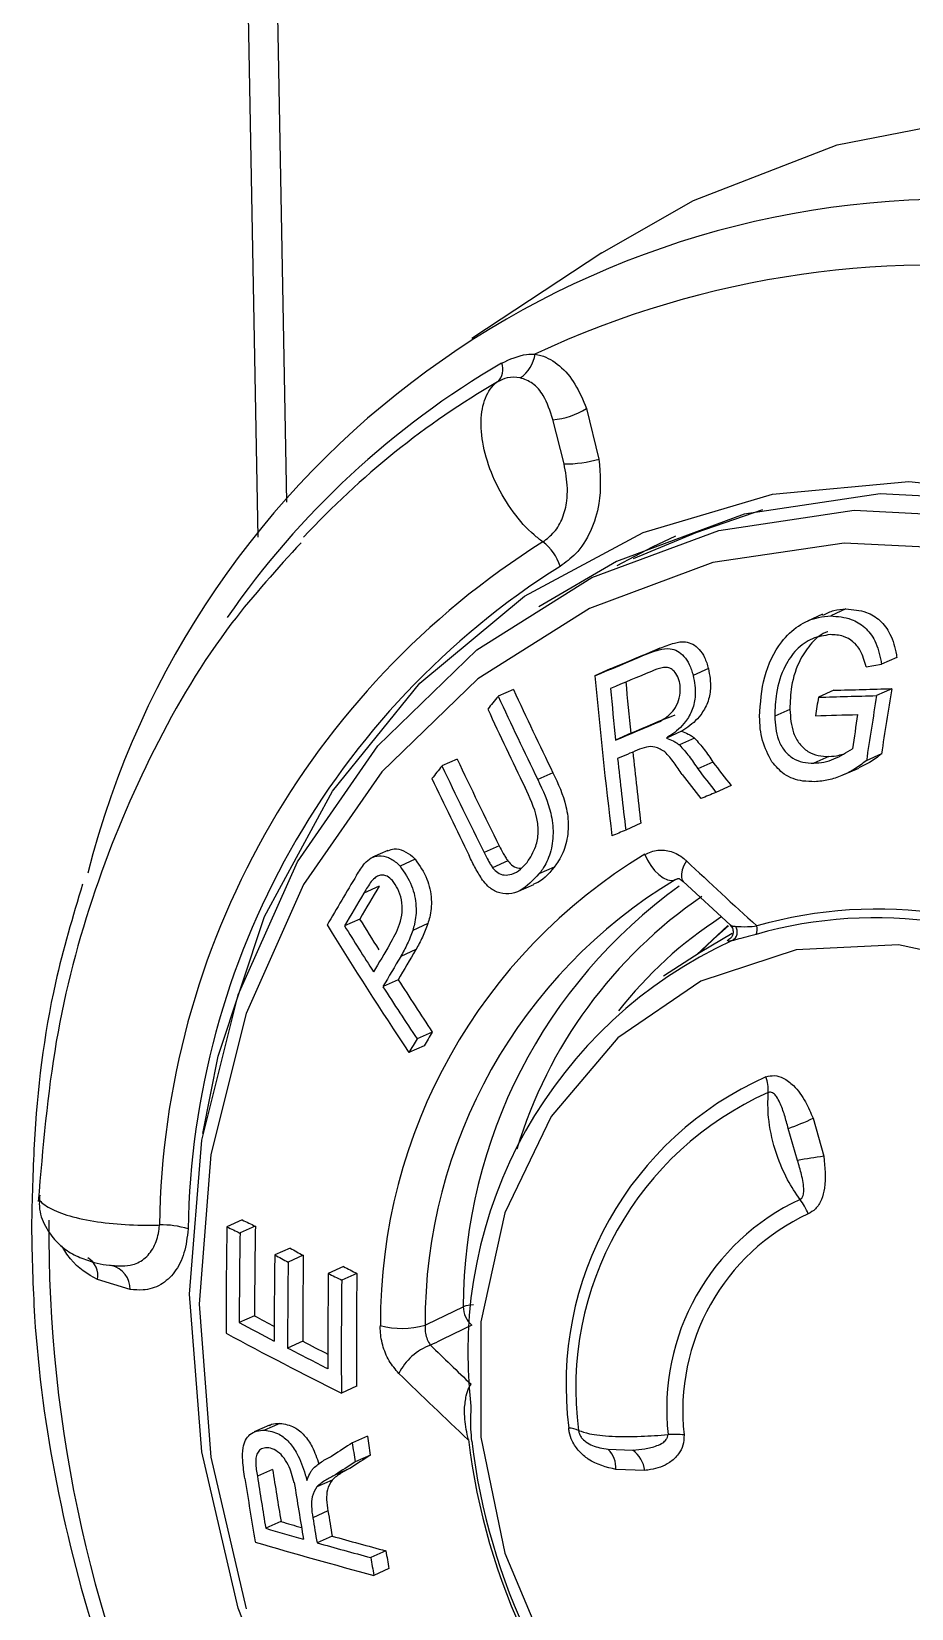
# Model space of a CAD drawing. Header units: millimetres. Extents: x 12 to 854, y 4 to 555.
# Drawn here: x 690.86 to 696.55, y 403.74 to 413.95 of the extents above; entities that cross this region are included whole.
import ezdxf

# ---------------------------------------------------------------- set-up
doc = ezdxf.new("R2010")
doc.units = ezdxf.units.MM

msp = doc.modelspace()

# ---------------------------------------------------------------- linework, layer by layer
at = {"color": 7, "linetype": 'Continuous', "lineweight": 25}
for p, q in [((692.243, 415.014), (692.322, 410.675)), ((694.548, 412.514), (693.706, 411.961)), ((694.448, 411.508), (694.529, 411.179)), ((694.303, 411.149), (694.23, 411.436)), ((695.588, 410.852), (695.156, 410.702)), ((695.156, 410.702), (694.75, 410.535)), ((695.976, 410.176), (695.877, 410.131)), ((696.127, 410.21), (696.028, 410.165)), ((694.923, 409.957), (694.824, 409.913)), ((696.257, 409.836), (696.357, 409.852)), ((696.456, 409.896), (696.357, 409.852)), ((694.602, 409.823), (694.503, 409.778)), ((695.237, 409.825), (695.138, 409.78)), ((693.976, 409.689), (693.877, 409.645)), ((696.048, 409.684), (695.949, 409.64)), ((696.423, 409.694), (696.324, 409.65)), ((695.764, 409.56), (695.666, 409.516)), ((694.735, 409.406), (694.637, 409.362)), ((695.064, 409.419), (694.966, 409.375)), ((695.148, 409.374), (695.05, 409.33)), ((693.612, 409.239), (693.513, 409.195)), ((695.266, 409.219), (695.169, 409.175)), ((696.017, 409.256), (695.919, 409.212)), ((696.356, 409.272), (696.258, 409.228)), ((694.231, 409.15), (694.133, 409.106)), ((696.113, 409.138), (696.211, 409.181)), ((695.384, 409.067), (695.286, 409.023)), ((694.8, 408.823), (694.702, 408.779)), ((693.163, 408.648), (693.064, 408.604)), ((693.884, 408.678), (693.786, 408.634)), ((693.341, 408.59), (693.242, 408.545)), ((693.939, 408.58), (693.841, 408.536)), ((694.239, 408.539), (694.141, 408.496)), ((693.107, 408.416), (693.008, 408.371)), ((694.009, 408.385), (694.107, 408.428)), ((695.034, 408.461), (695.022, 408.458)), ((695.074, 408.447), (695.378, 408.165)), ((692.981, 408.203), (692.883, 408.159)), ((693.422, 408.174), (693.324, 408.13)), ((695.363, 408.162), (695.161, 407.973)), ((695.39, 408.11), (695.183, 407.988)), ((693.345, 408.006), (693.247, 407.962)), ((695.183, 407.988), (694.947, 407.833)), ((693.23, 407.81), (693.132, 407.766)), ((693.398, 407.382), (693.3, 407.339)), ((693.45, 407.472), (693.352, 407.429)), ((695.914, 406.914), (695.983, 406.668)), ((695.814, 406.641), (695.754, 406.849)), ((692.221, 406.256), (692.122, 406.212)), ((692.305, 406.216), (692.207, 406.172)), ((692.531, 406.074), (692.433, 406.03)), ((692.616, 406.028), (692.518, 405.983)), ((692.876, 405.954), (692.778, 405.91)), ((691.497, 405.806), (691.285, 405.871)), ((692.963, 405.91), (692.865, 405.866)), ((692.3, 405.636), (692.202, 405.592)), ((692.613, 405.471), (692.515, 405.427)), ((692.961, 405.18), (692.863, 405.136)), ((692.465, 404.94), (692.366, 404.896)), ((692.397, 404.928), (692.298, 404.884)), ((693.031, 404.858), (692.934, 404.814)), ((693.05, 404.735), (692.952, 404.691)), ((694.589, 404.772), (694.747, 404.766)), ((692.417, 404.642), (692.319, 404.598)), ((692.922, 404.651), (692.824, 404.607)), ((694.826, 404.635), (694.639, 404.641)), ((692.802, 404.573), (692.704, 404.529)), ((692.776, 404.373), (692.678, 404.329)), ((692.472, 404.305), (692.373, 404.261)), ((692.803, 404.21), (692.705, 404.166)), ((693.151, 404.114), (693.053, 404.071)), ((693.17, 404), (693.073, 403.956))]:
    msp.add_line(p, q, dxfattribs=at)
at = {"color": 8, "linetype": 'Continuous', "lineweight": 25}
for p, q in [((692.433, 414.985), (692.507, 410.902)), ((695.036, 408.463), (695.022, 408.458))]:
    msp.add_line(p, q, dxfattribs=at)
at = {"color": 7, "linetype": 'Continuous', "lineweight": 25, "flags": 128}
for points in [[(694.548, 412.514), (695.14, 412.853), (696.069, 413.213), (697.055, 413.405), (698.074, 413.424), (699.106, 413.27), (700.125, 412.946), (701.111, 412.46), (702.04, 411.822), (702.892, 411.047), (703.648, 410.151), (704.291, 409.156), (704.807, 408.083), (705.184, 406.956), (705.413, 405.8), (705.49, 404.641)], [(691.967, 406.816), (692.065, 407.316), (692.365, 408.219), (692.805, 409.031), (693.371, 409.729), (694.048, 410.292), (694.816, 410.704), (695.652, 410.954), (696.534, 411.034), (697.434, 410.943), (698.329, 410.681), (699.191, 410.258), (699.996, 409.685), (700.72, 408.979), (701.344, 408.16), (701.849, 407.251), (702.22, 406.279), (702.447, 405.272), (702.524, 404.259)], [(702.486, 404.293), (702.407, 405.318), (702.171, 406.335), (701.785, 407.314), (701.263, 408.225), (700.618, 409.041), (699.871, 409.735), (699.045, 410.288), (698.165, 410.683), (697.256, 410.908), (696.348, 410.955), (695.468, 410.823), (694.642, 410.517), (694.139, 410.224)], [(691.88, 405.775), (691.959, 406.772), (692.194, 407.714), (692.578, 408.574), (693.098, 409.325), (693.739, 409.945), (694.483, 410.414), (695.305, 410.719), (696.181, 410.85), (697.085, 410.803), (697.989, 410.58), (698.865, 410.187), (699.687, 409.636), (700.43, 408.945), (701.072, 408.133), (701.592, 407.227), (701.976, 406.252), (702.211, 405.24), (702.29, 404.22), (702.211, 403.224)], [(694.646, 410.491), (694.875, 410.613), (695.027, 410.684)], [(702.046, 404.202), (701.969, 405.192), (701.741, 406.175), (701.369, 407.12), (700.864, 408.001), (700.241, 408.788), (699.52, 409.459), (698.722, 409.994), (697.871, 410.375), (696.994, 410.592), (696.116, 410.637), (695.266, 410.51), (694.468, 410.214), (693.746, 409.759), (693.124, 409.157), (692.618, 408.428), (692.246, 407.593), (692.018, 406.679), (691.942, 405.712), (692.018, 404.722), (692.246, 403.739)], [(694.602, 409.823), (694.642, 409.839), (694.682, 409.856), (694.722, 409.873), (694.762, 409.89), (694.802, 409.906), (694.842, 409.923), (694.883, 409.94), (694.923, 409.957)], [(694.503, 409.778), (694.543, 409.795), (694.583, 409.812), (694.623, 409.828), (694.663, 409.845), (694.703, 409.862), (694.743, 409.879), (694.784, 409.896), (694.824, 409.913)], [(694.868, 409.806), (694.835, 409.792), (694.801, 409.778), (694.768, 409.764), (694.735, 409.751), (694.702, 409.737), (694.669, 409.723), (694.636, 409.709), (694.603, 409.695)], [(694.735, 409.406), (694.771, 409.421), (694.806, 409.436), (694.842, 409.451), (694.878, 409.466), (694.913, 409.481), (694.949, 409.496), (694.985, 409.511), (695.021, 409.526)], [(694.637, 409.362), (694.672, 409.377), (694.708, 409.392), (694.744, 409.407), (694.779, 409.422), (694.815, 409.437), (694.851, 409.452), (694.887, 409.467), (694.923, 409.482)], [(694.777, 409.296), (694.761, 409.289), (694.745, 409.282), (694.729, 409.276), (694.713, 409.269), (694.697, 409.262), (694.681, 409.256), (694.665, 409.249), (694.649, 409.242)], [(695.286, 409.023), (695.274, 409.018), (695.262, 409.013), (695.25, 409.008), (695.237, 409.003), (695.225, 408.998), (695.213, 408.993), (695.201, 408.988), (695.189, 408.983)], [(694.702, 408.779), (694.691, 408.774), (694.68, 408.769), (694.669, 408.765), (694.658, 408.76), (694.646, 408.755), (694.635, 408.751), (694.624, 408.746), (694.613, 408.742)], [(694.825, 408.622), (694.842, 408.585), (694.864, 408.549), (694.889, 408.517), (694.916, 408.491), (694.944, 408.471), (694.972, 408.458), (694.998, 408.454), (695.022, 408.458)], [(695.178, 407.985), (695.269, 408.073), (695.366, 408.159)], [(699.522, 404.364), (699.444, 405.118), (699.215, 405.855), (698.846, 406.535), (698.358, 407.122), (697.778, 407.582), (697.135, 407.893), (696.466, 408.036), (695.805, 408.005), (695.189, 407.801), (694.651, 407.435), (694.22, 406.926), (693.919, 406.303), (693.765, 405.598), (693.765, 404.85), (693.919, 404.099), (694.22, 403.386)], [(692.578, 402.769), (692.194, 403.743), (691.959, 404.756), (691.88, 405.775)], [(693.404, 405.575), (693.418, 405.581), (693.651, 405.695)]]:
    msp.add_lwpolyline(points, dxfattribs=at)
at = {"color": 8, "linetype": 'Continuous', "lineweight": 25, "flags": 128}
msp.add_lwpolyline([(695.095, 408.58), (695.079, 408.55), (695.067, 408.521), (695.062, 408.495), (695.062, 408.473), (695.068, 408.455), (695.074, 408.447)], dxfattribs=at)
at = {"color": 7, "linetype": 'Continuous', "lineweight": 25}
for centre, radius, start, end in [((696.824, 407.084), 5.778, 86.4781, 165.8096), ((696.702, 406.343), 6.093, 47.8798, 115.1226), ((693.789, 411.762), 0.118, 315.9488, 19.4208), ((693.898, 411.888), 0.219, 303.6789, 352.7116), ((696.579, 407.018), 5.39, 120.1289, 137.287), ((694.198, 411.896), 0.462, 274.0118, 302.7825), ((694.313, 411.928), 0.779, 269.2988, 286.1416), ((697.004, 406.146), 5.319, 122.251, 179.1611), ((693.973, 410.389), 0.32, 17.6935, 52.8872), ((697.031, 406.122), 5.16, 122.251, 179.1611), ((731.569, 413.198), 37.224, 185.2717, 186.8764), ((731.306, 413.167), 36.764, 185.3497, 185.8718), ((742.786, 369.749), 63.117, 140.79575, 140.89267), ((722.517, 422.939), 31.575, 204.8994, 205.9818), ((722.303, 422.78), 31.206, 204.8026, 205.8977), ((731.575, 413.209), 37.138, 185.4284, 185.9451), ((737.831, 402.737), 42.447, 170.6408, 170.8061), ((694.246, 477.787), 68.169, 271.43166, 271.74685), ((694.363, 477.148), 67.485, 271.43036, 271.74875), ((738.114, 402.91), 42.329, 170.838, 171.4166), ((737.828, 402.968), 41.948, 170.7733, 171.3576), ((722.454, 422.88), 31.589, 204.9349, 205.9533), ((694.259, 477.253), 67.754, 271.41332, 271.64433), ((737.982, 402.949), 42.294, 171.0536, 171.3554), ((721.97, 422.618), 31.356, 205.2568, 206.3963), ((731.768, 413.232), 37.332, 186.1342, 186.8505), ((731.504, 413.191), 36.963, 186.0629, 186.7866), ((719.976, 428.238), 31.182, 217.5843, 217.9371), ((740.384, 371.686), 60.031, 141.3319, 141.43177), ((722.183, 422.778), 31.725, 205.3509, 206.4772), ((720.004, 428.344), 31.475, 217.6027, 217.9612), ((720.145, 428.446), 31.547, 217.6518, 218.0006), ((722.146, 422.659), 31.734, 205.2684, 206.2689), ((696.658, 405.59), 3.543, 121.1437, 180.2685), ((719.304, 434.26), 35.292, 226.6903, 227.6954), ((734.228, 383.926), 48.023, 149.2408, 149.6868), ((734.121, 384.054), 47.704, 149.2902, 149.5861), ((696.755, 405.59), 3.351, 121.1437, 180.2685), ((697.022, 405.684), 3.371, 125.8501, 179.8149), ((734.439, 383.765), 48.187, 149.2937, 149.5866), ((718.529, 424.073), 30.076, 211.8473, 212.2925), ((696.782, 405.95), 2.697, 122.8694, 142.042), ((696.316, 405.396), 2.816, 57.1267, 105.8757), ((696.331, 405.413), 2.855, 57.1267, 105.8757), ((719.042, 424.43), 30.899, 211.7613, 213.5816), ((718.796, 424.313), 30.536, 211.9385, 212.5989), ((695.359, 408.12), 0.0645, 300.5053, 34.7452), ((695.48, 408.137), 0.0727, 333.2736, 17.6146), ((734.561, 383.582), 48.072, 149.4166, 149.6648), ((734.336, 383.78), 47.615, 149.417, 149.6905), ((696.609, 405.4), 2.929, 114.5638, 186.8484), ((734.653, 383.493), 48.096, 149.4192, 149.6899), ((719.303, 424.567), 30.993, 212.7288, 213.4741), ((719.488, 424.757), 31.359, 212.809, 213.5457), ((734.246, 383.608), 47.326, 149.7788, 149.9046), ((733.931, 383.893), 46.847, 149.7803, 149.9073), ((696.497, 405.19), 2.181, 114.02, 187.3922), ((695.332, 407.09), 0.292, 358.0608, 18.4891), ((696.477, 405.164), 2.098, 114.02, 187.3922), ((695.194, 408.454), 1.7, 289.2505, 295.0797), ((696.46, 403.111), 3.589, 97.6363, 100.3631), ((696.462, 405.034), 1.495, 115.0099, 186.4023), ((695.577, 406.186), 0.324, 19.7467, 38.7868), ((696.477, 405.022), 1.406, 115.0099, 186.4023), ((699.694, 406.172), 8.724, 179.4582, 231.8679), ((691.705, 405.679), 0.545, 72.2097, 92.0507), ((728.636, 405.592), 36.519, 179.0276, 180.1085), ((703.811, 430.607), 27.051, 244.3989, 244.5966), ((728.829, 405.569), 36.627, 179.0575, 179.9645), ((703.766, 430.255), 26.631, 244.3102, 244.5108), ((728.559, 405.613), 36.258, 179.0479, 179.9642), ((705.905, 430.339), 27.707, 241.1379, 241.3394), ((691.34, 405.808), 0.157, 359.1455, 76.4661), ((729.117, 405.511), 36.689, 179.1893, 180.0619), ((705.968, 430.669), 28.112, 241.2185, 241.4173), ((729.228, 405.49), 36.713, 179.2294, 180.0977), ((728.959, 405.534), 36.346, 179.2216, 180.0987), ((706.106, 431.961), 29.178, 243.0373, 243.2287), ((729.594, 405.426), 36.819, 179.2465, 180.2057), ((706.161, 432.299), 29.588, 243.1073, 243.2962), ((729.624, 405.406), 36.762, 179.2821, 180.4205), ((729.357, 405.449), 36.397, 179.2749, 180.4247), ((693.804, 405.694), 0.153, 179.6152, 230.7115), ((705.323, 430.117), 27.814, 241.8512, 242.3811), ((705.176, 429.613), 27.215, 241.7651, 242.0719), ((693.256, 406.09), 0.536, 254.6439, 285.9987), ((705.652, 430.698), 28.583, 241.7363, 243.4213), ((705.806, 430.833), 28.588, 242.5171, 242.8818), ((693.565, 405.099), 0.369, 109.9463, 153.5782), ((713.728, 426.234), 29.048, 225.6958, 226.415), ((705.952, 431.343), 29.192, 242.5933, 243.167), ((713.88, 426.418), 29.56, 225.6983, 226.9029), ((728.457, 410.161), 35.821, 188.5138, 188.7138), ((697.818, 405.328), 4.163, 186.8095, 224.5166), ((694.324, 404.73), 0.18, 65.9951, 87.0063), ((695.012, 404.173), 0.695, 84.4095, 92.9531), ((756.781, 306.692), 117.066, 123.05168, 123.12505), ((755.174, 309.612), 113.612, 123.14867, 123.22599), ((728.714, 410.172), 36.18, 188.5164, 188.7145), ((697.783, 405.312), 4.106, 186.8095, 224.5166), ((694.47, 404.651), 0.169, 356.5948, 45.4038), ((694.621, 404.602), 0.208, 9.2288, 52.5522), ((727.12, 410.069), 35.124, 188.888, 189.4442), ((756.026, 308.065), 115.39, 123.13501, 123.21125), ((727.19, 410.066), 35.379, 188.9166, 189.5889), ((727.38, 410.08), 35.487, 188.8869, 189.4374), ((727.724, 410.091), 35.599, 188.9443, 189.5396), ((727.751, 410.079), 35.541, 189.3105, 189.5766), ((727.492, 410.068), 35.18, 189.3159, 189.5847), ((700.958, 433.614), 30.583, 253.6971, 254.1723), ((700.885, 432.936), 29.842, 253.6242, 253.8888), ((701.234, 434.43), 31.548, 253.5597, 255.008), ((701.505, 435.571), 32.614, 254.3467, 254.9801), ((701.508, 435.146), 32.137, 254.2842, 254.9261), ((727.808, 410.056), 35.163, 189.7281, 189.9171), ((728.065, 410.067), 35.522, 189.7186, 189.9058)]:
    msp.add_arc(centre, radius, start, end, dxfattribs=at)
at = {"color": 8, "linetype": 'Continuous', "lineweight": 25}
for centre, radius, start, end in [((696.713, 406.986), 5.577, 120.2984, 145.3636), ((696.92, 405.831), 3.053, 124.4389, 163.181), ((691.156, 405.896), 0.132, 349.3159, 59.8449), ((693.725, 405.48), 0.227, 91.828, 109.086)]:
    msp.add_arc(centre, radius, start, end, dxfattribs=at)
at = {"color": 7, "linetype": 'Continuous', "lineweight": 25}
msp.add_ellipse((682.055, 396.332), major_axis=(48.115, 24.262), ratio=0.057966, start_param=1.297082, end_param=1.302809, dxfattribs=at)
for points, knots in [([(693.899, 411.801), (693.953, 411.826), (694.024, 411.858), (694.097, 411.86), (694.115, 411.86)], [0, 0, 0, 0, 0.752077, 1, 1, 1, 1]), ([(694.115, 411.86), (694.128, 411.857), (694.184, 411.845), (694.279, 411.789), (694.381, 411.669), (694.425, 411.563), (694.448, 411.508)], [0, 0, 0, 0, 0.085878, 0.375364, 0.681912, 1, 1, 1, 1]), ([(694.166, 410.644), (694.147, 410.659), (694.08, 410.71), (693.97, 410.833), (693.859, 411.018), (693.785, 411.218), (693.758, 411.408), (693.781, 411.566), (693.831, 411.648), (693.867, 411.676), (693.873, 411.68)], [0, 0, 0, 0, 0.059794, 0.211889, 0.364018, 0.516168, 0.668316, 0.820439, 0.972525, 1, 1, 1, 1]), ([(694.019, 411.706), (693.992, 411.709), (693.943, 411.714), (693.894, 411.69), (693.873, 411.68)], [0, 0, 0, 0, 0.569264, 1, 1, 1, 1]), ([(694.23, 411.436), (694.213, 411.49), (694.184, 411.582), (694.106, 411.675), (694.047, 411.696), (694.019, 411.706)], [0, 0, 0, 0, 0.434945, 0.731111, 1, 1, 1, 1]), ([(694.529, 411.179), (694.536, 411.083), (694.548, 410.924), (694.481, 410.71), (694.391, 410.567), (694.312, 410.511), (694.278, 410.486)], [0, 0, 0, 0, 0.356484, 0.586818, 0.817791, 1, 1, 1, 1]), ([(694.166, 410.644), (694.192, 410.664), (694.244, 410.703), (694.298, 410.799), (694.329, 410.924), (694.324, 411.045), (694.308, 411.123), (694.303, 411.149)], [0, 0, 0, 0, 0.194399, 0.388608, 0.587573, 0.86165, 1, 1, 1, 1]), ([(692.602, 410.639), (692.448, 410.471), (692.082, 410.069), (691.632, 409.31), (691.249, 408.4), (690.989, 407.416), (690.931, 406.724), (690.902, 406.376)], [0, 0, 0, 0, 0.1522894, 0.3627101, 0.5739088, 0.7858828, 1, 1, 1, 1]), ([(695.568, 409.515), (695.574, 409.601), (695.585, 409.775), (695.685, 409.981), (695.815, 410.108), (695.93, 410.157), (696.002, 410.163), (696.028, 410.165)], [0, 0, 0, 0, 0.276106, 0.554017, 0.728013, 0.901823, 1, 1, 1, 1]), ([(695.978, 410.17), (696.002, 410.182), (696.049, 410.206), (696.101, 410.208), (696.127, 410.21)], [0, 0, 0, 0, 0.4912775, 1, 1, 1, 1]), ([(696.028, 410.165), (696.073, 410.162), (696.152, 410.156), (696.252, 410.096), (696.324, 410.001), (696.347, 409.911), (696.356, 409.858), (696.357, 409.852)], [0, 0, 0, 0, 0.2859582, 0.495807, 0.7073245, 0.9660186, 1, 1, 1, 1]), ([(696.127, 410.21), (696.172, 410.206), (696.25, 410.201), (696.351, 410.14), (696.422, 410.045), (696.446, 409.955), (696.455, 409.902), (696.456, 409.896)], [0, 0, 0, 0, 0.285733, 0.495529, 0.70699, 0.965744, 1, 1, 1, 1]), ([(696.025, 410.044), (695.986, 410.038), (695.907, 410.027), (695.803, 409.952), (695.72, 409.83), (695.672, 409.678), (695.668, 409.566), (695.666, 409.516)], [0, 0, 0, 0, 0.184863, 0.37012, 0.550007, 0.802617, 1, 1, 1, 1]), ([(696.009, 410.062), (696.009, 410.062), (695.97, 410.053), (695.903, 409.994), (695.819, 409.875), (695.77, 409.722), (695.766, 409.61), (695.764, 409.56)], [0, 0, 0, 0, 0.002443, 0.228929, 0.448926, 0.758003, 1, 1, 1, 1]), ([(696.257, 409.836), (696.247, 409.873), (696.231, 409.935), (696.174, 410.002), (696.106, 410.04), (696.054, 410.043), (696.025, 410.044)], [0, 0, 0, 0, 0.305643, 0.518814, 0.731981, 1, 1, 1, 1]), ([(694.824, 409.913), (694.855, 409.925), (694.909, 409.946), (694.982, 409.958), (695.039, 409.941), (695.081, 409.904), (695.117, 409.85), (695.131, 409.805), (695.138, 409.78)], [0, 0, 0, 0, 0.251246, 0.435124, 0.56378, 0.692064, 0.835248, 1, 1, 1, 1]), ([(694.923, 409.957), (694.954, 409.969), (695.008, 409.99), (695.081, 410.003), (695.137, 409.985), (695.18, 409.949), (695.216, 409.895), (695.23, 409.849), (695.237, 409.825)], [0, 0, 0, 0, 0.251038, 0.434948, 0.563569, 0.691817, 0.835011, 1, 1, 1, 1]), ([(695.048, 409.745), (695.042, 409.762), (695.032, 409.791), (695.004, 409.82), (694.972, 409.834), (694.925, 409.83), (694.891, 409.816), (694.868, 409.806)], [0, 0, 0, 0, 0.204254, 0.35385, 0.504175, 0.662821, 1, 1, 1, 1]), ([(694.923, 409.482), (694.953, 409.501), (694.999, 409.53), (695.041, 409.601), (695.057, 409.665), (695.055, 409.715), (695.049, 409.74), (695.048, 409.745)], [0, 0, 0, 0, 0.361864, 0.562226, 0.763437, 0.954117, 1, 1, 1, 1]), ([(695.138, 409.78), (695.146, 409.737), (695.16, 409.663), (695.136, 409.557), (695.083, 409.464), (695.019, 409.409), (694.975, 409.381), (694.966, 409.375)], [0, 0, 0, 0, 0.261262, 0.447603, 0.634531, 0.92493, 1, 1, 1, 1]), ([(695.237, 409.825), (695.245, 409.781), (695.258, 409.707), (695.235, 409.601), (695.181, 409.508), (695.118, 409.453), (695.073, 409.425), (695.064, 409.419)], [0, 0, 0, 0, 0.26116, 0.447575, 0.634582, 0.924722, 1, 1, 1, 1]), ([(695.764, 409.56), (695.768, 409.508), (695.773, 409.428), (695.823, 409.335), (695.879, 409.285), (695.946, 409.258), (695.993, 409.256), (696.017, 409.256)], [0, 0, 0, 0, 0.320842, 0.489513, 0.658534, 0.827155, 1, 1, 1, 1]), ([(695.648, 409.221), (695.625, 409.266), (695.589, 409.332), (695.571, 409.436), (695.569, 409.488), (695.568, 409.515)], [0, 0, 0, 0, 0.4973674, 0.7460658, 1, 1, 1, 1]), ([(695.666, 409.516), (695.67, 409.464), (695.675, 409.384), (695.725, 409.292), (695.781, 409.242), (695.848, 409.214), (695.895, 409.213), (695.919, 409.212)], [0, 0, 0, 0, 0.320507, 0.489145, 0.658133, 0.826735, 1, 1, 1, 1]), ([(694.956, 409.285), (694.935, 409.298), (694.897, 409.322), (694.833, 409.319), (694.796, 409.304), (694.777, 409.296)], [0, 0, 0, 0, 0.37802, 0.668075, 1, 1, 1, 1]), ([(694.966, 409.375), (694.98, 409.369), (695.002, 409.361), (695.03, 409.345), (695.043, 409.335), (695.05, 409.33)], [0, 0, 0, 0, 0.495303, 0.746551, 1, 1, 1, 1]), ([(695.05, 409.33), (695.071, 409.306), (695.103, 409.27), (695.141, 409.217), (695.159, 409.189), (695.169, 409.175)], [0, 0, 0, 0, 0.497663, 0.748522, 1, 1, 1, 1]), ([(695.064, 409.419), (695.078, 409.413), (695.1, 409.405), (695.128, 409.389), (695.142, 409.379), (695.148, 409.374)], [0, 0, 0, 0, 0.495303, 0.746551, 1, 1, 1, 1]), ([(695.148, 409.374), (695.169, 409.35), (695.201, 409.314), (695.239, 409.261), (695.257, 409.233), (695.266, 409.219)], [0, 0, 0, 0, 0.497664, 0.748523, 1, 1, 1, 1]), ([(695.068, 409.138), (695.051, 409.164), (695.025, 409.203), (694.987, 409.251), (694.966, 409.274), (694.956, 409.285)], [0, 0, 0, 0, 0.497803, 0.748436, 1, 1, 1, 1]), ([(695.925, 409.092), (695.899, 409.093), (695.831, 409.094), (695.729, 409.128), (695.673, 409.192), (695.648, 409.221)], [0, 0, 0, 0, 0.250855, 0.660954, 1, 1, 1, 1]), ([(695.919, 409.212), (695.941, 409.214), (695.985, 409.217), (696.071, 409.245), (696.13, 409.282), (696.169, 409.306)], [0, 0, 0, 0, 0.2504239, 0.5010772, 1, 1, 1, 1]), ([(696.258, 409.228), (696.233, 409.209), (696.183, 409.17), (696.1, 409.13), (696.014, 409.1), (695.955, 409.095), (695.925, 409.092)], [0, 0, 0, 0, 0.250205, 0.500573, 0.747167, 1, 1, 1, 1]), ([(696.017, 409.256), (696.039, 409.257), (696.069, 409.259), (696.097, 409.268), (696.105, 409.271)], [0, 0, 0, 0, 0.7457363, 1, 1, 1, 1]), ([(696.356, 409.272), (696.331, 409.252), (696.285, 409.217), (696.234, 409.193), (696.211, 409.182)], [0, 0, 0, 0, 0.544927, 1, 1, 1, 1]), ([(694.231, 409.15), (694.265, 409.08), (694.315, 408.972), (694.336, 408.802), (694.317, 408.674), (694.276, 408.588), (694.246, 408.549), (694.239, 408.539)], [0, 0, 0, 0, 0.36199, 0.557054, 0.752565, 0.938405, 1, 1, 1, 1]), ([(694.064, 408.569), (694.085, 408.602), (694.122, 408.66), (694.14, 408.764), (694.125, 408.9), (694.081, 408.991), (694.051, 409.055)], [0, 0, 0, 0, 0.243979, 0.41439, 0.585132, 1, 1, 1, 1]), ([(694.133, 409.106), (694.166, 409.036), (694.217, 408.928), (694.238, 408.758), (694.219, 408.63), (694.179, 408.544), (694.149, 408.505), (694.141, 408.496)], [0, 0, 0, 0, 0.36172, 0.556777, 0.752279, 0.938128, 1, 1, 1, 1]), ([(692.96, 408.487), (692.977, 408.513), (693.004, 408.557), (693.054, 408.603), (693.109, 408.617), (693.168, 408.605), (693.214, 408.575), (693.237, 408.551), (693.242, 408.545)], [0, 0, 0, 0, 0.239557, 0.395175, 0.552265, 0.741089, 0.934264, 1, 1, 1, 1]), ([(693.164, 408.646), (693.177, 408.651), (693.21, 408.663), (693.267, 408.648), (693.312, 408.619), (693.335, 408.596), (693.341, 408.59)], [0, 0, 0, 0, 0.21906, 0.548126, 0.884892, 1, 1, 1, 1]), ([(693.776, 408.456), (693.76, 408.481), (693.736, 408.519), (693.709, 408.573), (693.695, 408.6), (693.689, 408.614)], [0, 0, 0, 0, 0.497166, 0.748516, 1, 1, 1, 1]), ([(693.786, 408.634), (693.794, 408.617), (693.807, 408.592), (693.826, 408.559), (693.836, 408.544), (693.841, 408.536)], [0, 0, 0, 0, 0.498708, 0.748895, 1, 1, 1, 1]), ([(693.884, 408.678), (693.892, 408.661), (693.905, 408.636), (693.924, 408.603), (693.934, 408.588), (693.939, 408.58)], [0, 0, 0, 0, 0.498709, 0.748896, 1, 1, 1, 1]), ([(694.825, 408.622), (694.853, 408.634), (694.908, 408.656), (694.998, 408.645), (695.06, 408.612), (695.09, 408.585), (695.095, 408.58)], [0, 0, 0, 0, 0.307355, 0.614599, 0.924682, 1, 1, 1, 1]), ([(693.242, 408.545), (693.27, 408.505), (693.322, 408.431), (693.351, 408.293), (693.343, 408.192), (693.328, 408.143), (693.324, 408.13)], [0, 0, 0, 0, 0.348921, 0.646197, 0.900754, 1, 1, 1, 1]), ([(693.341, 408.59), (693.369, 408.549), (693.42, 408.475), (693.45, 408.337), (693.442, 408.236), (693.426, 408.187), (693.422, 408.174)], [0, 0, 0, 0, 0.348747, 0.646283, 0.900959, 1, 1, 1, 1]), ([(693.841, 408.536), (693.852, 408.524), (693.873, 408.5), (693.918, 408.485), (693.97, 408.492), (694.021, 408.521), (694.05, 408.554), (694.064, 408.569)], [0, 0, 0, 0, 0.166435, 0.334662, 0.531547, 0.788252, 1, 1, 1, 1]), ([(693.939, 408.58), (693.95, 408.568), (693.971, 408.545), (694.005, 408.531), (694.025, 408.534), (694.03, 408.535)], [0, 0, 0, 0, 0.412755, 0.829958, 1, 1, 1, 1]), ([(694.239, 408.539), (694.202, 408.494), (694.161, 408.446), (694.11, 408.431), (694.106, 408.43)], [0, 0, 0, 0, 0.936268, 1, 1, 1, 1]), ([(691.188, 408.43), (691.125, 408.219), (690.964, 407.679), (690.874, 406.925), (690.862, 406.391), (690.858, 406.213)], [0, 0, 0, 0, 0.2997, 0.767236, 1, 1, 1, 1]), ([(693.193, 408.452), (693.182, 408.463), (693.163, 408.481), (693.13, 408.49), (693.103, 408.486), (693.063, 408.461), (693.035, 408.416), (693.014, 408.381), (693.008, 408.371)], [0, 0, 0, 0, 0.176911, 0.299398, 0.422033, 0.544144, 0.872664, 1, 1, 1, 1]), ([(693.176, 408.041), (693.2, 408.082), (693.235, 408.144), (693.259, 408.247), (693.254, 408.327), (693.232, 408.4), (693.205, 408.435), (693.193, 408.452)], [0, 0, 0, 0, 0.340062, 0.51341, 0.687585, 0.851355, 1, 1, 1, 1]), ([(694.141, 408.496), (694.103, 408.454), (694.045, 408.392), (693.946, 408.361), (693.872, 408.372), (693.814, 408.409), (693.787, 408.443), (693.776, 408.456)], [0, 0, 0, 0, 0.3625174, 0.5452006, 0.7296874, 0.8886713, 1, 1, 1, 1]), ([(695.033, 408.463), (695.034, 408.463), (695.042, 408.467), (695.044, 408.468), (695.066, 408.453), (695.074, 408.447)], [0, 0, 0, 0, 0.072663, 0.655295, 1, 1, 1, 1]), ([(693.324, 408.13), (693.318, 408.115), (693.308, 408.085), (693.289, 408.042), (693.269, 408.001), (693.254, 407.975), (693.247, 407.962)], [0, 0, 0, 0, 0.249916, 0.499952, 0.749544, 1, 1, 1, 1]), ([(693.422, 408.174), (693.416, 408.159), (693.406, 408.129), (693.387, 408.086), (693.367, 408.045), (693.352, 408.019), (693.345, 408.006)], [0, 0, 0, 0, 0.24991, 0.499941, 0.749538, 1, 1, 1, 1]), ([(695.377, 408.164), (695.381, 408.16), (695.392, 408.149), (695.398, 408.127), (695.396, 408.107), (695.391, 408.093), (695.385, 408.085), (695.382, 408.081), (695.382, 408.082), (695.382, 408.082)], [0, 0, 0, 0, 0.145037, 0.357327, 0.522022, 0.660335, 0.780358, 0.89996, 1, 1, 1, 1]), ([(695.545, 408.104), (695.5, 408.092), (695.441, 408.077), (695.401, 408.066), (695.392, 408.064)], [0, 0, 0, 0, 0.774383, 1, 1, 1, 1]), ([(695.412, 408.156), (695.436, 408.155), (695.474, 408.152), (695.529, 408.157), (695.55, 408.159)], [0, 0, 0, 0, 0.624202, 1, 1, 1, 1]), ([(695.392, 408.064), (695.379, 408.062), (695.356, 408.058), (695.363, 408.069), (695.378, 408.08), (695.383, 408.083)], [0, 0, 0, 0, 0.486904, 0.843488, 1, 1, 1, 1]), ([(695.609, 407.183), (695.627, 407.187), (695.664, 407.195), (695.728, 407.175), (695.8, 407.12), (695.865, 407.027), (695.899, 406.95), (695.914, 406.914)], [0, 0, 0, 0, 0.1412767, 0.2819467, 0.4686352, 0.7535412, 1, 1, 1, 1]), ([(695.83, 406.389), (695.802, 406.43), (695.737, 406.526), (695.663, 406.711), (695.62, 406.91), (695.622, 407.027), (695.624, 407.08)], [0, 0, 0, 0, 0.209822, 0.489173, 0.768619, 1, 1, 1, 1]), ([(695.754, 406.849), (695.746, 406.877), (695.73, 406.935), (695.706, 407.004), (695.681, 407.051), (695.662, 407.073), (695.646, 407.082), (695.633, 407.083), (695.626, 407.081), (695.624, 407.08)], [0, 0, 0, 0, 0.291586, 0.586246, 0.74759, 0.850142, 0.915329, 0.965985, 1, 1, 1, 1]), ([(695.983, 406.668), (695.99, 406.598), (696.001, 406.501), (695.971, 406.387), (695.935, 406.326), (695.899, 406.305), (695.882, 406.295)], [0, 0, 0, 0, 0.4769238, 0.6613423, 0.8471004, 1, 1, 1, 1]), ([(695.83, 406.389), (695.834, 406.392), (695.843, 406.398), (695.852, 406.418), (695.857, 406.468), (695.841, 406.546), (695.823, 406.611), (695.814, 406.641)], [0, 0, 0, 0, 0.060752, 0.139356, 0.276067, 0.657463, 1, 1, 1, 1]), ([(690.911, 406.417), (690.909, 406.386), (690.904, 406.311), (690.949, 406.202), (691.022, 406.107), (691.111, 406.039), (691.223, 405.991), (691.316, 405.966), (691.384, 405.962), (691.396, 405.961)], [0, 0, 0, 0, 0.11937, 0.292553, 0.442982, 0.586699, 0.736117, 0.956096, 1, 1, 1, 1]), ([(690.858, 406.213), (690.862, 406.019), (690.874, 405.465), (691, 404.543), (691.278, 403.469), (691.688, 402.431), (692.22, 401.449), (692.863, 400.545), (693.604, 399.733), (694.433, 399.049), (695.045, 398.621), (695.386, 398.468), (695.413, 398.455)], [0, 0, 0, 0, 0.062194, 0.177956, 0.293829, 0.409768, 0.525759, 0.641789, 0.757848, 0.873913, 0.989942, 1, 1, 1, 1]), ([(691.377, 405.961), (691.423, 405.959), (691.501, 405.954), (691.598, 406.005), (691.658, 406.086), (691.681, 406.168), (691.685, 406.215), (691.686, 406.224)], [0, 0, 0, 0, 0.318628, 0.535708, 0.753949, 0.95248, 1, 1, 1, 1]), ([(691.872, 406.198), (691.865, 406.144), (691.852, 406.037), (691.787, 405.912), (691.694, 405.828), (691.593, 405.798), (691.525, 405.804), (691.497, 405.806)], [0, 0, 0, 0, 0.205574, 0.410977, 0.620907, 0.8471763, 1, 1, 1, 1]), ([(693.235, 405.263), (693.212, 405.289), (693.168, 405.341), (693.126, 405.445), (693.114, 405.525), (693.114, 405.566), (693.115, 405.573)], [0, 0, 0, 0, 0.314204, 0.628521, 0.939871, 1, 1, 1, 1]), ([(693.404, 405.575), (693.404, 405.561), (693.404, 405.533), (693.414, 405.491), (693.427, 405.463), (693.437, 405.449), (693.439, 405.446)], [0, 0, 0, 0, 0.291635, 0.582671, 0.889303, 1, 1, 1, 1]), ([(693.659, 405.033), (693.662, 405.062), (693.667, 405.115), (693.684, 405.168), (693.697, 405.186), (693.702, 405.193)], [0, 0, 0, 0, 0.4493885, 0.7934304, 1, 1, 1, 1]), ([(693.684, 404.834), (693.675, 404.879), (693.66, 404.946), (693.66, 405.011), (693.659, 405.033)], [0, 0, 0, 0, 0.66487, 1, 1, 1, 1]), ([(693.701, 405.051), (693.699, 405.001), (693.694, 404.926), (693.703, 404.851), (693.705, 404.825)], [0, 0, 0, 0, 0.651575, 1, 1, 1, 1]), ([(692.398, 404.926), (692.402, 404.929), (692.422, 404.941), (692.446, 404.94), (692.465, 404.94)], [0, 0, 0, 0, 0.2327128, 1, 1, 1, 1]), ([(692.465, 404.94), (692.496, 404.935), (692.551, 404.927), (692.624, 404.866), (692.681, 404.783), (692.704, 404.715), (692.717, 404.677)], [0, 0, 0, 0, 0.301147, 0.515077, 0.729694, 1, 1, 1, 1]), ([(692.238, 404.582), (692.233, 404.621), (692.223, 404.689), (692.222, 404.776), (692.241, 404.834), (692.271, 404.871), (692.314, 404.894), (692.348, 404.895), (692.366, 404.896)], [0, 0, 0, 0, 0.251455, 0.435443, 0.564601, 0.693378, 0.837298, 1, 1, 1, 1]), ([(692.366, 404.896), (692.398, 404.891), (692.452, 404.882), (692.526, 404.822), (692.587, 404.732), (692.62, 404.642), (692.636, 404.582), (692.64, 404.57)], [0, 0, 0, 0, 0.261574, 0.447262, 0.633543, 0.922204, 1, 1, 1, 1]), ([(694.639, 404.641), (694.577, 404.656), (694.493, 404.678), (694.4, 404.756), (694.356, 404.818), (694.337, 404.873), (694.334, 404.901), (694.333, 404.91)], [0, 0, 0, 0, 0.4708583, 0.6438427, 0.818186, 0.9461683, 1, 1, 1, 1]), ([(694.397, 404.894), (694.418, 404.887), (694.468, 404.869), (694.607, 404.854), (694.787, 404.853), (694.917, 404.863), (694.976, 404.867)], [0, 0, 0, 0, 0.209448, 0.488381, 0.767637, 1, 1, 1, 1]), ([(694.397, 404.894), (694.398, 404.889), (694.399, 404.88), (694.406, 404.863), (694.42, 404.841), (694.462, 404.804), (694.519, 404.783), (694.57, 404.775), (694.589, 404.772)], [0, 0, 0, 0, 0.048508, 0.096801, 0.175983, 0.321769, 0.75629, 1, 1, 1, 1]), ([(694.747, 404.766), (694.773, 404.769), (694.825, 404.773), (694.892, 404.789), (694.939, 404.811), (694.962, 404.831), (694.974, 404.85), (694.975, 404.862), (694.976, 404.867)], [0, 0, 0, 0, 0.30313, 0.609507, 0.766757, 0.877763, 0.941122, 1, 1, 1, 1]), ([(695.08, 404.865), (695.079, 404.842), (695.076, 404.796), (695.042, 404.733), (694.974, 404.671), (694.894, 404.644), (694.838, 404.637), (694.826, 404.635)], [0, 0, 0, 0, 0.155667, 0.310345, 0.532729, 0.895133, 1, 1, 1, 1]), ([(692.381, 404.782), (692.369, 404.781), (692.347, 404.779), (692.323, 404.756), (692.309, 404.725), (692.308, 404.67), (692.314, 404.627), (692.319, 404.598)], [0, 0, 0, 0, 0.204123, 0.354245, 0.505099, 0.664123, 1, 1, 1, 1]), ([(692.557, 404.556), (692.547, 404.596), (692.53, 404.658), (692.484, 404.729), (692.44, 404.767), (692.404, 404.781), (692.385, 404.782), (692.381, 404.782)], [0, 0, 0, 0, 0.362286, 0.561932, 0.762425, 0.95248, 1, 1, 1, 1]), ([(692.682, 404.65), (692.701, 404.666), (692.731, 404.69), (692.774, 404.716), (692.797, 404.727), (692.808, 404.733)], [0, 0, 0, 0, 0.49767, 0.748526, 1, 1, 1, 1]), ([(692.64, 404.57), (692.645, 404.584), (692.654, 404.606), (692.668, 404.633), (692.677, 404.644), (692.682, 404.65)], [0, 0, 0, 0, 0.49533, 0.746571, 1, 1, 1, 1]), ([(692.922, 404.651), (692.901, 404.64), (692.869, 404.624), (692.83, 404.597), (692.812, 404.581), (692.802, 404.573)], [0, 0, 0, 0, 0.497811, 0.748442, 1, 1, 1, 1]), ([(692.704, 404.529), (692.692, 404.509), (692.671, 404.474), (692.667, 404.4), (692.674, 404.354), (692.678, 404.329)], [0, 0, 0, 0, 0.377658, 0.6678151, 1, 1, 1, 1]), ([(692.824, 404.607), (692.803, 404.596), (692.771, 404.58), (692.732, 404.553), (692.713, 404.537), (692.704, 404.529)], [0, 0, 0, 0, 0.497809, 0.748441, 1, 1, 1, 1]), ([(692.802, 404.573), (692.79, 404.553), (692.769, 404.518), (692.765, 404.444), (692.772, 404.398), (692.776, 404.373)], [0, 0, 0, 0, 0.377585, 0.667534, 1, 1, 1, 1])]:
    msp.add_open_spline(points, degree=3, knots=knots, dxfattribs=at)
at = {"color": 8, "linetype": 'Continuous', "lineweight": 25}
for points, knots in [([(695.38, 408.167), (695.382, 408.164), (695.387, 408.158), (695.404, 408.157), (695.412, 408.156)], [0, 0, 0, 0, 0.504469, 1, 1, 1, 1]), ([(690.91, 406.417), (690.908, 406.413), (690.897, 406.39), (690.947, 406.345), (691.059, 406.292), (691.231, 406.25), (691.436, 406.225), (691.594, 406.221), (691.675, 406.223), (691.686, 406.224)], [0, 0, 0, 0, 0.040637, 0.226382, 0.41217, 0.598002, 0.783861, 0.969716, 1, 1, 1, 1]), ([(691.285, 405.871), (691.223, 405.906), (691.136, 405.955), (691.071, 406.06), (691.053, 406.089)], [0, 0, 0, 0, 0.718592, 1, 1, 1, 1])]:
    msp.add_open_spline(points, degree=3, knots=knots, dxfattribs=at)

doc.saveas('drawing.dxf')
